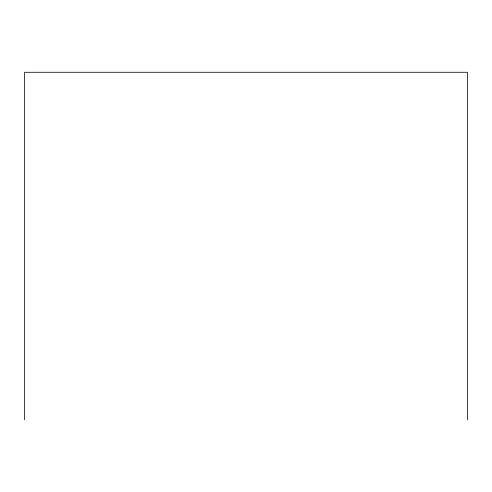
<?xml version="1.0" encoding="UTF-8"?>
<svg xmlns="http://www.w3.org/2000/svg" width="492" height="492" viewBox="0 0 492 492"><rect width="100%" height="100%" fill="white"/><g stroke="black" fill="none" stroke-linecap="round" stroke-linejoin="round"><path stroke-width="0.74" d="M467.4 419.719L467.4 72.281L24.6 72.281L24.6 419.719"/></g></svg>
